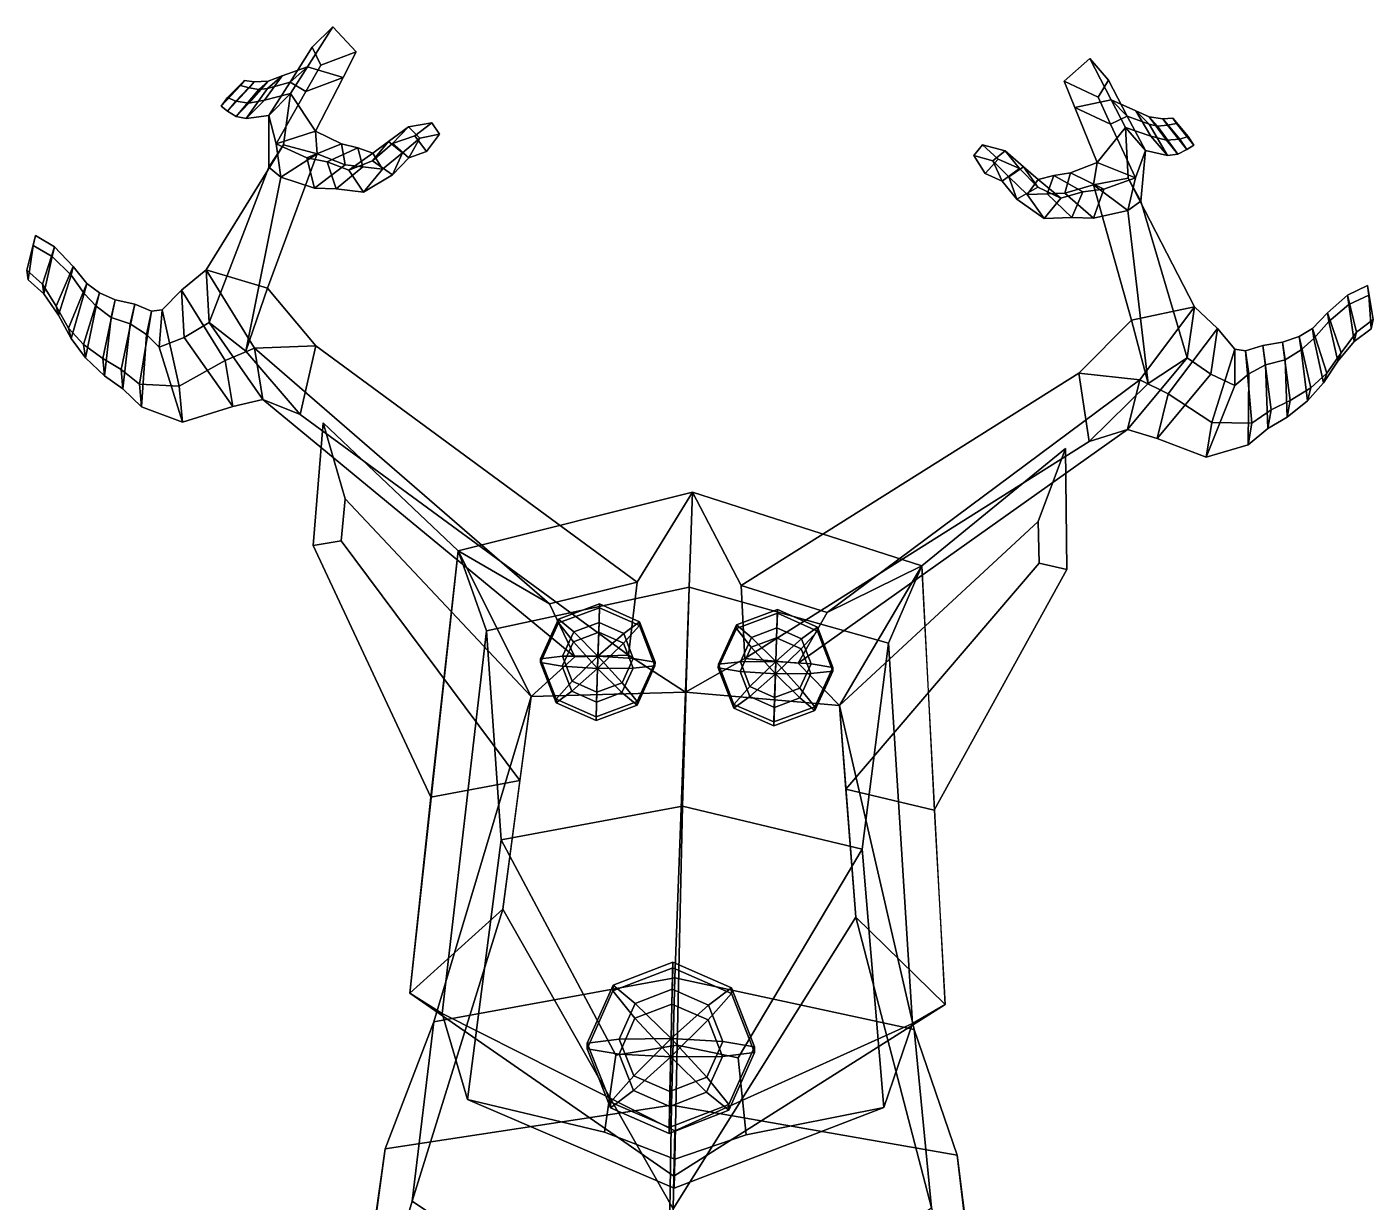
# Model space of a CAD drawing. Extents: x -86 to 94, y -151 to 302.
# Drawn here: x -86.1 to 94.5, y 144.4 to 302.1 of the extents above; entities that cross this region are included whole.
import ezdxf

# ---------------------------------------------------------------- set-up
doc = ezdxf.new("R2010")
doc.units = 0

msp = doc.modelspace()

# ---------------------------------------------------------------- linework, layer by layer
for points in [[(-48.419441, 296.754395, 209.582596), (-45.030937, 302.089752, 205.916138), (-47.783314, 299.384155, 204.818298), (-50.76923, 294.697784, 207.400116)], [(-48.419441, 296.754395, 209.582596), (-43.654522, 295.298584, 208.272491), (-41.887768, 298.73761, 206.097427), (-45.030937, 302.089752, 205.916138)], [(-45.030937, 302.089752, 205.916138), (-41.887768, 298.73761, 206.097427), (-46.630245, 296.956421, 204.489151), (-47.783314, 299.384155, 204.818298)], [(-50.76923, 294.697784, 207.400116), (-47.783314, 299.384155, 204.818298), (-46.630245, 296.956421, 204.489151), (-48.639904, 293.440765, 206.195343)], [(-43.654522, 295.298584, 208.272491), (-48.639904, 293.440765, 206.195343), (-46.630245, 296.956421, 204.489151), (-41.887768, 298.73761, 206.097427)], [(-50.690868, 293.16745, 212.044464), (-48.419441, 296.754395, 209.582596), (-51.84557, 295.539581, 207.19046), (-54.187756, 292.262848, 209.01535)], [(-48.419441, 296.754395, 209.582596), (-50.76923, 294.697784, 207.400116), (-53.773746, 293.845856, 204.92485), (-51.84557, 295.539581, 207.19046)], [(-47.336239, 288.106049, 212.815643), (-43.654522, 295.298584, 208.272491), (-48.419441, 296.754395, 209.582596), (-50.690868, 293.16745, 212.044464)], [(56.505547, 297.838257, 205.354614), (58.994164, 294.955902, 204.241592), (57.619228, 292.667725, 203.937134), (53.05862, 294.803589, 205.58577)], [(59.374493, 292.316498, 209.010742), (56.505547, 297.838257, 205.354614), (53.05862, 294.803589, 205.58577), (54.495083, 291.276611, 207.757721)], [(59.374493, 292.316498, 209.010742), (61.528954, 290.111511, 206.815918), (58.994164, 294.955902, 204.241592), (56.505547, 297.838257, 205.354614)], [(-60.02803, 291.448792, 195.236908), (-59.141636, 292.603271, 197.923935), (-56.88002, 294.905792, 198.051208), (-57.422691, 294.233734, 195.7229)], [(-58.054214, 292.144501, 201.968872), (-55.560986, 294.726318, 201.972824), (-56.88002, 294.905792, 198.051208), (-59.141636, 292.603271, 197.923935)], [(-56.299534, 291.882568, 206.494843), (-53.714542, 294.833862, 205.785141), (-55.560986, 294.726318, 201.972824), (-58.054214, 292.144501, 201.968872)], [(-55.560986, 294.726318, 201.972824), (-56.255161, 293.92804, 199.423767), (-57.422691, 294.233734, 195.7229), (-56.88002, 294.905792, 198.051208)], [(-50.76923, 294.697784, 207.400116), (-53.613625, 290.220764, 209.863205), (-56.646576, 289.783356, 206.656357), (-53.773746, 293.845856, 204.92485)], [(-54.187756, 292.262848, 209.01535), (-51.84557, 295.539581, 207.19046), (-53.714542, 294.833862, 205.785141), (-56.299534, 291.882568, 206.494843)], [(-53.714542, 294.833862, 205.785141), (-54.934605, 293.67514, 203.215927), (-56.255161, 293.92804, 199.423767), (-55.560986, 294.726318, 201.972824)], [(-51.84557, 295.539581, 207.19046), (-53.773746, 293.845856, 204.92485), (-54.934605, 293.67514, 203.215927), (-53.714542, 294.833862, 205.785141)], [(-52.645046, 286.410675, 209.60173), (-53.613625, 290.220764, 209.863205), (-50.76923, 294.697784, 207.400116), (-48.639904, 293.440765, 206.195343)], [(-47.336239, 288.106049, 212.815643), (-52.645046, 286.410675, 209.60173), (-48.639904, 293.440765, 206.195343), (-43.654522, 295.298584, 208.272491)], [(54.495083, 291.276611, 207.757721), (53.05862, 294.803589, 205.58577), (57.619228, 292.667725, 203.937134), (59.293804, 289.052155, 205.639877)], [(61.528954, 290.111511, 206.815918), (59.293804, 289.052155, 205.639877), (57.619228, 292.667725, 203.937134), (58.994164, 294.955902, 204.241592)], [(-56.255161, 293.92804, 199.423767), (-59.140057, 290.799774, 199.045029), (-60.02803, 291.448792, 195.236908), (-57.422691, 294.233734, 195.7229)], [(-59.140057, 290.799774, 199.045029), (-58.054214, 292.144501, 201.968872), (-59.141636, 292.603271, 197.923935), (-60.02803, 291.448792, 195.236908)], [(-54.934605, 293.67514, 203.215927), (-57.991196, 290.067474, 203.64212), (-59.140057, 290.799774, 199.045029), (-56.255161, 293.92804, 199.423767)], [(-53.773746, 293.845856, 204.92485), (-56.646576, 289.783356, 206.656357), (-57.991196, 290.067474, 203.64212), (-54.934605, 293.67514, 203.215927)], [(-53.613625, 290.220764, 209.863205), (-50.690868, 293.16745, 212.044464), (-54.187756, 292.262848, 209.01535), (-56.646576, 289.783356, 206.656357)], [(-51.662514, 286.285065, 215.996933), (-50.690868, 293.16745, 212.044464), (-53.613625, 290.220764, 209.863205), (-53.631721, 283.292908, 212.870636)], [(-51.662514, 286.285065, 215.996933), (-47.118755, 285.046051, 214.893433), (-47.336239, 288.106049, 212.815643), (-50.690868, 293.16745, 212.044464)], [(-57.991196, 290.067474, 203.64212), (-56.299534, 291.882568, 206.494843), (-58.054214, 292.144501, 201.968872), (-59.140057, 290.799774, 199.045029)], [(-56.646576, 289.783356, 206.656357), (-54.187756, 292.262848, 209.01535), (-56.299534, 291.882568, 206.494843), (-57.991196, 290.067474, 203.64212)], [(57.502426, 283.912018, 212.29686), (61.303669, 288.61026, 211.467041), (59.374493, 292.316498, 209.010742), (54.495083, 291.276611, 207.757721)], [(57.502426, 283.912018, 212.29686), (54.495083, 291.276611, 207.757721), (59.293804, 289.052155, 205.639877), (62.644421, 281.835449, 209.04213)], [(61.303669, 288.61026, 211.467041), (64.709518, 287.447357, 208.409225), (62.679157, 290.849945, 206.590836), (59.374493, 292.316498, 209.010742)], [(59.374493, 292.316498, 209.010742), (62.679157, 290.849945, 206.590836), (64.44751, 289.037903, 204.316101), (61.528954, 290.111511, 206.815918)], [(64.709518, 287.447357, 208.409225), (66.782288, 286.910004, 205.871155), (64.478157, 290.009247, 205.171036), (62.679157, 290.849945, 206.590836)], [(62.679157, 290.849945, 206.590836), (64.478157, 290.009247, 205.171036), (65.590744, 288.780029, 202.597305), (64.44751, 289.037903, 204.316101)], [(-53.631721, 283.292908, 212.870636), (-53.613625, 290.220764, 209.863205), (-52.645046, 286.410675, 209.60173), (-52.022545, 281.916595, 211.520859)], [(-37.026787, 286.448608, 203.570648), (-34.868889, 288.681396, 205.744583), (-31.771481, 289.233124, 204.017426), (-34.043903, 287.464233, 202.182632)], [(-34.868889, 288.681396, 205.744583), (-33.35936, 287.166656, 206.252884), (-30.737572, 287.681732, 204.663071), (-31.771481, 289.233124, 204.017426)], [(-32.473907, 285.39563, 202.548431), (-34.043903, 287.464233, 202.182632), (-31.771481, 289.233124, 204.017426), (-30.737572, 287.681732, 204.663071)], [(62.644421, 281.835449, 209.04213), (59.293804, 289.052155, 205.639877), (61.528954, 290.111511, 206.815918), (63.951118, 285.491394, 209.273605)], [(61.528954, 290.111511, 206.815918), (64.44751, 289.037903, 204.316101), (66.937523, 284.827301, 206.041199), (63.951118, 285.491394, 209.273605)], [(64.44751, 289.037903, 204.316101), (65.590744, 288.780029, 202.597305), (68.306503, 285.003845, 203.013824), (66.937523, 284.827301, 206.041199)], [(66.782288, 286.910004, 205.871155), (68.560226, 287.033936, 201.32869), (66.313286, 289.760986, 201.342545), (64.478157, 290.009247, 205.171036)], [(64.478157, 290.009247, 205.171036), (66.313286, 289.760986, 201.342545), (66.934753, 288.927734, 198.792419), (65.590744, 288.780029, 202.597305)], [(65.590744, 288.780029, 202.597305), (66.934753, 288.927734, 198.792419), (69.522957, 285.637177, 198.403717), (68.306503, 285.003845, 203.013824)], [(68.560226, 287.033936, 201.32869), (69.690651, 287.402924, 197.272476), (67.649406, 289.836884, 197.408615), (66.313286, 289.760986, 201.342545)], [(66.313286, 289.760986, 201.342545), (67.649406, 289.836884, 197.408615), (68.130989, 289.139435, 195.080032), (66.934753, 288.927734, 198.792419)], [(66.934753, 288.927734, 198.792419), (68.130989, 289.139435, 195.080032), (70.471176, 286.20816, 194.585129), (69.522957, 285.637177, 198.403717)], [(70.471176, 286.20816, 194.585129), (68.130989, 289.139435, 195.080032), (67.649406, 289.836884, 197.408615), (69.690651, 287.402924, 197.272476)], [(-52.645046, 286.410675, 209.60173), (-47.336239, 288.106049, 212.815643), (-43.88221, 286.387878, 211.189651), (-48.529251, 284.51651, 208.289413)], [(-47.336239, 288.106049, 212.815643), (-47.118755, 285.046051, 214.893433), (-43.357033, 283.578827, 212.908569), (-43.88221, 286.387878, 211.189651)], [(-39.688087, 284.109558, 204.990921), (-37.543175, 286.712372, 207.509384), (-34.868889, 288.681396, 205.744583), (-37.026787, 286.448608, 203.570648)], [(-37.543175, 286.712372, 207.509384), (-35.668087, 285.205353, 207.949661), (-33.35936, 287.166656, 206.252884), (-34.868889, 288.681396, 205.744583)], [(-34.830795, 284.526215, 203.696899), (-37.026787, 286.448608, 203.570648), (-34.043903, 287.464233, 202.182632), (-32.473907, 285.39563, 202.548431)], [(-35.668087, 285.205353, 207.949661), (-37.012539, 282.265411, 204.969711), (-34.830795, 284.526215, 203.696899), (-33.35936, 287.166656, 206.252884)], [(-33.35936, 287.166656, 206.252884), (-34.830795, 284.526215, 203.696899), (-32.473907, 285.39563, 202.548431), (-30.737572, 287.681732, 204.663071)], [(61.64724, 281.779449, 215.444305), (61.303669, 288.61026, 211.467041), (57.502426, 283.912018, 212.29686), (57.010849, 280.922974, 214.390701)], [(61.64724, 281.779449, 215.444305), (63.348598, 278.698578, 212.316711), (63.951118, 285.491394, 209.273605), (61.303669, 288.61026, 211.467041)], [(63.951118, 285.491394, 209.273605), (66.937523, 284.827301, 206.041199), (64.709518, 287.447357, 208.409225), (61.303669, 288.61026, 211.467041)], [(66.937523, 284.827301, 206.041199), (68.306503, 285.003845, 203.013824), (66.782288, 286.910004, 205.871155), (64.709518, 287.447357, 208.409225)], [(69.522957, 285.637177, 198.403717), (70.471176, 286.20816, 194.585129), (69.690651, 287.402924, 197.272476), (68.560226, 287.033936, 201.32869)], [(-62.02158, 269.495941, 225.832092), (-53.771175, 267.030518, 227.358597), (-47.118755, 285.046051, 214.893433), (-51.662514, 286.285065, 215.996933)], [(-61.619518, 262.460266, 222.064362), (-62.02158, 269.495941, 225.832092), (-51.662514, 286.285065, 215.996933), (-53.631721, 283.292908, 212.870636)], [(-52.022545, 281.916595, 211.520859), (-52.645046, 286.410675, 209.60173), (-48.529251, 284.51651, 208.289413), (-47.508511, 280.472565, 209.792953)], [(-48.529251, 284.51651, 208.289413), (-43.88221, 286.387878, 211.189651), (-41.689449, 285.856934, 210.007782), (-45.77607, 283.974457, 207.383072)], [(-45.77607, 283.974457, 207.383072), (-41.689449, 285.856934, 210.007782), (-39.658222, 285.17337, 208.94928), (-42.881557, 282.852051, 206.467392)], [(-43.88221, 286.387878, 211.189651), (-43.357033, 283.578827, 212.908569), (-41.019135, 283.31723, 211.460632), (-41.689449, 285.856934, 210.007782)], [(-42.881557, 282.852051, 206.467392), (-39.658222, 285.17337, 208.94928), (-37.543175, 286.712372, 207.509384), (-39.688087, 284.109558, 204.990921)], [(-41.689449, 285.856934, 210.007782), (-41.019135, 283.31723, 211.460632), (-38.369595, 282.993805, 209.90657), (-39.658222, 285.17337, 208.94928)], [(-37.012539, 282.265411, 204.969711), (-39.688087, 284.109558, 204.990921), (-37.026787, 286.448608, 203.570648), (-34.830795, 284.526215, 203.696899)], [(-39.658222, 285.17337, 208.94928), (-38.369595, 282.993805, 209.90657), (-35.668087, 285.205353, 207.949661), (-37.543175, 286.712372, 207.509384)], [(42.460724, 282.431702, 202.187576), (40.934399, 284.820313, 204.310135), (42.105938, 286.268372, 203.649063), (44.211739, 284.34668, 201.799255)], [(45.140045, 285.476349, 205.347382), (42.105938, 286.268372, 203.649063), (40.934399, 284.820313, 204.310135), (43.4986, 284.103333, 205.875916)], [(47.09103, 283.10968, 203.162094), (44.211739, 284.34668, 201.799255), (42.105938, 286.268372, 203.649063), (45.140045, 285.476349, 205.347382)], [(47.625294, 283.323914, 207.093445), (45.140045, 285.476349, 205.347382), (43.4986, 284.103333, 205.875916), (45.621552, 281.987488, 207.557434)], [(49.532494, 280.597839, 204.566254), (47.09103, 283.10968, 203.162094), (45.140045, 285.476349, 205.347382), (47.625294, 283.323914, 207.093445)], [(63.348598, 278.698578, 212.316711), (61.625435, 277.477142, 210.989548), (62.644421, 281.835449, 209.04213), (63.951118, 285.491394, 209.273605)], [(68.306503, 285.003845, 203.013824), (69.522957, 285.637177, 198.403717), (68.560226, 287.033936, 201.32869), (66.782288, 286.910004, 205.871155)], [(-56.679821, 258.581421, 221.639191), (-52.022545, 281.916595, 211.520859), (-47.118755, 285.046051, 214.893433), (-53.771175, 267.030518, 227.358597)], [(-47.118755, 285.046051, 214.893433), (-52.022545, 281.916595, 211.520859), (-47.508511, 280.472565, 209.792953), (-43.357033, 283.578827, 212.908569)], [(-47.508511, 280.472565, 209.792953), (-48.529251, 284.51651, 208.289413), (-45.77607, 283.974457, 207.383072), (-44.585361, 280.365143, 208.599274)], [(-43.357033, 283.578827, 212.908569), (-47.508511, 280.472565, 209.792953), (-44.585361, 280.365143, 208.599274), (-41.019135, 283.31723, 211.460632)], [(-44.585361, 280.365143, 208.599274), (-45.77607, 283.974457, 207.383072), (-42.881557, 282.852051, 206.467392), (-40.895008, 279.912323, 207.067429)], [(-40.895008, 279.912323, 207.067429), (-42.881557, 282.852051, 206.467392), (-39.688087, 284.109558, 204.990921), (-37.012539, 282.265411, 204.969711)], [(-38.369595, 282.993805, 209.90657), (-40.895008, 279.912323, 207.067429), (-37.012539, 282.265411, 204.969711), (-35.668087, 285.205353, 207.949661)], [(43.4986, 284.103333, 205.875916), (40.934399, 284.820313, 204.310135), (42.460724, 282.431702, 202.187576), (44.730476, 281.38913, 203.316605)], [(44.730476, 281.38913, 203.316605), (42.460724, 282.431702, 202.187576), (44.211739, 284.34668, 201.799255), (47.09103, 283.10968, 203.162094)], [(45.621552, 281.987488, 207.557434), (43.4986, 284.103333, 205.875916), (44.730476, 281.38913, 203.316605), (46.702763, 278.991638, 204.577332)], [(57.502426, 283.912018, 212.29686), (53.908863, 282.500214, 210.712952), (53.134571, 279.779358, 212.448822), (57.010849, 280.922974, 214.390701)], [(62.644421, 281.835449, 209.04213), (58.375992, 280.302765, 207.778839), (53.908863, 282.500214, 210.712952), (57.502426, 283.912018, 212.29686)], [(-61.619518, 262.460266, 222.064362), (-53.631721, 283.292908, 212.870636), (-52.022545, 281.916595, 211.520859), (-56.679821, 258.581421, 221.639191)], [(-41.019135, 283.31723, 211.460632), (-44.585361, 280.365143, 208.599274), (-40.895008, 279.912323, 207.067429), (-38.369595, 282.993805, 209.90657)], [(46.702763, 278.991638, 204.577332), (44.730476, 281.38913, 203.316605), (47.09103, 283.10968, 203.162094), (49.532494, 280.597839, 204.566254)], [(49.593803, 281.641479, 208.518982), (47.625294, 283.323914, 207.093445), (45.621552, 281.987488, 207.557434), (48.11549, 279.597046, 209.496994)], [(48.11549, 279.597046, 209.496994), (45.621552, 281.987488, 207.557434), (46.702763, 278.991638, 204.577332), (50.363735, 276.37439, 206.648392)], [(52.602177, 279.111023, 206.017853), (49.532494, 280.597839, 204.566254), (47.625294, 283.323914, 207.093445), (49.593803, 281.641479, 208.518982)], [(51.677738, 282.15271, 209.554871), (49.593803, 281.641479, 208.518982), (48.11549, 279.597046, 209.496994), (50.783028, 279.706604, 211.02446)], [(55.585178, 279.986938, 206.901215), (52.602177, 279.111023, 206.017853), (49.593803, 281.641479, 208.518982), (51.677738, 282.15271, 209.554871)], [(53.908863, 282.500214, 210.712952), (51.677738, 282.15271, 209.554871), (50.783028, 279.706604, 211.02446), (53.134571, 279.779358, 212.448822)], [(58.375992, 280.302765, 207.778839), (55.585178, 279.986938, 206.901215), (51.677738, 282.15271, 209.554871), (53.908863, 282.500214, 210.712952)], [(61.625435, 277.477142, 210.989548), (57.001915, 276.41214, 209.310608), (58.375992, 280.302765, 207.778839), (62.644421, 281.835449, 209.04213)], [(70.529945, 264.542786, 225.273743), (61.64724, 281.779449, 215.444305), (57.010849, 280.922974, 214.390701), (62.10244, 262.735931, 226.879684)], [(69.559166, 257.70752, 221.549835), (63.348598, 278.698578, 212.316711), (61.64724, 281.779449, 215.444305), (70.529945, 264.542786, 225.273743)], [(50.363735, 276.37439, 206.648392), (46.702763, 278.991638, 204.577332), (49.532494, 280.597839, 204.566254), (52.602177, 279.111023, 206.017853)], [(54.080124, 276.533386, 208.144363), (50.363735, 276.37439, 206.648392), (52.602177, 279.111023, 206.017853), (55.585178, 279.986938, 206.901215)], [(57.010849, 280.922974, 214.390701), (53.134571, 279.779358, 212.448822), (57.001915, 276.41214, 209.310608), (61.625435, 277.477142, 210.989548)], [(57.001915, 276.41214, 209.310608), (54.080124, 276.533386, 208.144363), (55.585178, 279.986938, 206.901215), (58.375992, 280.302765, 207.778839)], [(64.325851, 254.268158, 221.181931), (62.10244, 262.735931, 226.879684), (57.010849, 280.922974, 214.390701), (61.625435, 277.477142, 210.989548)], [(50.783028, 279.706604, 211.02446), (48.11549, 279.597046, 209.496994), (50.363735, 276.37439, 206.648392), (54.080124, 276.533386, 208.144363)], [(53.134571, 279.779358, 212.448822), (50.783028, 279.706604, 211.02446), (54.080124, 276.533386, 208.144363), (57.001915, 276.41214, 209.310608)], [(69.559166, 257.70752, 221.549835), (64.325851, 254.268158, 221.181931), (61.625435, 277.477142, 210.989548), (63.348598, 278.698578, 212.316711)], [(-86.061348, 269.47583, 199.609665), (-84.910645, 274.105438, 199.657532), (-85.223709, 272.7854, 197.242371), (-85.911552, 268.172729, 196.902084)], [(-83.990143, 267.569275, 202.547836), (-82.34185, 272.586029, 202.974701), (-84.910645, 274.105438, 199.657532), (-86.061348, 269.47583, 199.609665)], [(-82.655563, 271.312073, 200.193604), (-83.773376, 266.294037, 199.467896), (-85.911552, 268.172729, 196.902084), (-85.223709, 272.7854, 197.242371)], [(-82.34185, 272.586029, 202.974701), (-82.655563, 271.312073, 200.193604), (-85.223709, 272.7854, 197.242371), (-84.910645, 274.105438, 199.657532)], [(-82.156609, 264.625214, 205.978561), (-79.87413, 269.954987, 206.968323), (-82.34185, 272.586029, 202.974701), (-83.990143, 267.569275, 202.547836)], [(-80.148193, 268.80191, 203.767273), (-81.823975, 263.439911, 202.479675), (-83.773376, 266.294037, 199.467896), (-82.655563, 271.312073, 200.193604)], [(-79.87413, 269.954987, 206.968323), (-80.148193, 268.80191, 203.767273), (-82.655563, 271.312073, 200.193604), (-82.34185, 272.586029, 202.974701)], [(-83.773376, 266.294037, 199.467896), (-83.990143, 267.569275, 202.547836), (-86.061348, 269.47583, 199.609665), (-85.911552, 268.172729, 196.902084)], [(-80.479378, 261.680206, 209.294891), (-78.042923, 267.662994, 210.277756), (-79.87413, 269.954987, 206.968323), (-82.156609, 264.625214, 205.978561)], [(-78.042923, 267.662994, 210.277756), (-78.366966, 266.323273, 206.744034), (-80.148193, 268.80191, 203.767273), (-79.87413, 269.954987, 206.968323)], [(-55.542618, 259.003845, 231.644989), (-62.02158, 269.495941, 225.832092), (-65.340584, 266.778351, 224.197266), (-59.49049, 257.346466, 229.431274)], [(-62.02158, 269.495941, 225.832092), (-61.619518, 262.460266, 222.064362), (-64.97007, 260.443268, 220.810089), (-65.340584, 266.778351, 224.197266)], [(-55.542618, 259.003845, 231.644989), (-47.308685, 259.323273, 232.07486), (-53.771175, 267.030518, 227.358597), (-62.02158, 269.495941, 225.832092)], [(-81.823975, 263.439911, 202.479675), (-82.156609, 264.625214, 205.978561), (-83.990143, 267.569275, 202.547836), (-83.773376, 266.294037, 199.467896)], [(-78.366966, 266.323273, 206.744034), (-80.132889, 260.312653, 205.422638), (-81.823975, 263.439911, 202.479675), (-80.148193, 268.80191, 203.767273)], [(-78.481537, 259.509216, 212.372925), (-76.347206, 266.434723, 212.832092), (-78.042923, 267.662994, 210.277756), (-80.479378, 261.680206, 209.294891)], [(-76.347206, 266.434723, 212.832092), (-76.791336, 264.624481, 209.048492), (-78.366966, 266.323273, 206.744034), (-78.042923, 267.662994, 210.277756)], [(92.276299, 261.119659, 201.840607), (94.498383, 262.826599, 198.87439), (93.738945, 267.399475, 198.897034), (91.049637, 266.106018, 202.244095)], [(91.049637, 266.106018, 202.244095), (93.738945, 267.399475, 198.897034), (93.939957, 266.102783, 196.490906), (91.255959, 264.853943, 199.471588)], [(94.498383, 262.826599, 198.87439), (94.240982, 261.581879, 196.179489), (93.939957, 266.102783, 196.490906), (93.738945, 267.399475, 198.897034)], [(-76.791336, 264.624481, 209.048492), (-78.203262, 257.706085, 208.170609), (-80.132889, 260.312653, 205.422638), (-78.366966, 266.323273, 206.744034)], [(-75.867058, 257.604614, 215.776917), (-74.212692, 265.498779, 215.589859), (-76.347206, 266.434723, 212.832092), (-78.481537, 259.509216, 212.372925)], [(-74.212692, 265.498779, 215.589859), (-74.757423, 263.128784, 211.578934), (-76.791336, 264.624481, 209.048492), (-76.347206, 266.434723, 212.832092)], [(-73.429901, 256.12149, 218.779724), (-71.591087, 264.890167, 218.571671), (-74.212692, 265.498779, 215.589859), (-75.867058, 257.604614, 215.776917)], [(-71.591087, 264.890167, 218.571671), (-72.196831, 262.257874, 214.115219), (-74.757423, 263.128784, 211.578934), (-74.212692, 265.498779, 215.589859)], [(-65.340584, 266.778351, 224.197266), (-64.97007, 260.443268, 220.810089), (-68.304955, 259.139801, 219.093323), (-67.911423, 264.11795, 223.190231)], [(-59.49049, 257.346466, 229.431274), (-65.340584, 266.778351, 224.197266), (-67.911423, 264.11795, 223.190231), (-65.622948, 253.882828, 226.675659)], [(-47.308685, 259.323273, 232.07486), (-49.404823, 250.095245, 225.093842), (-56.679821, 258.581421, 221.639191), (-53.771175, 267.030518, 227.358597)], [(90.208618, 258.385834, 205.303864), (92.276299, 261.119659, 201.840607), (91.049637, 266.106018, 202.244095), (88.369614, 263.722046, 206.273636)], [(88.369614, 263.722046, 206.273636), (91.049637, 266.106018, 202.244095), (91.255959, 264.853943, 199.471588), (88.547569, 262.590515, 203.080536)], [(91.255959, 264.853943, 199.471588), (93.939957, 266.102783, 196.490906), (94.240982, 261.581879, 196.179489), (91.955223, 259.90686, 198.77356)], [(-80.132889, 260.312653, 205.422638), (-80.479378, 261.680206, 209.294891), (-82.156609, 264.625214, 205.978561), (-81.823975, 263.439911, 202.479675)], [(-74.757423, 263.128784, 211.578934), (-75.64138, 255.279388, 211.251373), (-78.203262, 257.706085, 208.170609), (-76.791336, 264.624481, 209.048492)], [(-70.959503, 254.153748, 222.136124), (-69.349159, 263.958496, 221.521118), (-71.591087, 264.890167, 218.571671), (-73.429901, 256.12149, 218.779724)], [(-69.349159, 263.958496, 221.521118), (-70.032547, 260.8349, 216.691483), (-72.196831, 262.257874, 214.115219), (-71.591087, 264.890167, 218.571671)], [(-65.622948, 253.882828, 226.675659), (-67.911423, 264.11795, 223.190231), (-69.349159, 263.958496, 221.521118), (-70.959503, 254.153748, 222.136124)], [(-67.911423, 264.11795, 223.190231), (-68.304955, 259.139801, 219.093323), (-70.032547, 260.8349, 216.691483), (-69.349159, 263.958496, 221.521118)], [(63.226749, 254.742813, 231.189499), (70.529945, 264.542786, 225.273743), (62.10244, 262.735931, 226.879684), (55.041183, 255.640686, 231.679764)], [(63.226749, 254.742813, 231.189499), (67.033813, 252.847427, 228.955811), (73.61718, 261.649567, 223.628433), (70.529945, 264.542786, 225.273743)], [(70.529945, 264.542786, 225.273743), (73.61718, 261.649567, 223.628433), (72.739487, 255.502609, 220.281952), (69.559166, 257.70752, 221.549835)], [(88.300316, 255.63765, 208.650726), (90.208618, 258.385834, 205.303864), (88.369614, 263.722046, 206.273636), (86.354919, 261.620117, 209.611145)], [(86.354919, 261.620117, 209.611145), (88.369614, 263.722046, 206.273636), (88.547569, 262.590515, 203.080536), (86.568314, 260.303986, 206.086197)], [(88.547569, 262.590515, 203.080536), (91.255959, 264.853943, 199.471588), (91.955223, 259.90686, 198.77356), (89.780334, 257.268799, 201.818008)], [(-72.196831, 262.257874, 214.115219), (-73.17942, 253.539368, 213.751419), (-75.64138, 255.279388, 211.251373), (-74.757423, 263.128784, 211.578934)], [(-70.032547, 260.8349, 216.691483), (-70.712318, 251.104614, 216.64267), (-73.17942, 253.539368, 213.751419), (-72.196831, 262.257874, 214.115219)], [(-61.619518, 262.460266, 222.064362), (-54.40406, 252.127869, 226.509659), (-58.458759, 251.153412, 224.812851), (-64.97007, 260.443268, 220.810089)], [(-54.40406, 252.127869, 226.509659), (-61.619518, 262.460266, 222.064362), (-56.679821, 258.581421, 221.639191), (-49.404823, 250.095245, 225.093842)], [(55.041183, 255.640686, 231.679764), (62.10244, 262.735931, 226.879684), (64.325851, 254.268158, 221.181931), (56.41711, 246.4561, 224.725189)], [(86.568314, 260.303986, 206.086197), (88.547569, 262.590515, 203.080536), (89.780334, 257.268799, 201.818008), (87.844635, 254.344803, 204.792664)], [(91.955223, 259.90686, 198.77356), (94.240982, 261.581879, 196.179489), (94.498383, 262.826599, 198.87439), (92.276299, 261.119659, 201.840607)], [(-78.203262, 257.706085, 208.170609), (-78.481537, 259.509216, 212.372925), (-80.479378, 261.680206, 209.294891), (-80.132889, 260.312653, 205.422638)], [(-68.304955, 259.139801, 219.093323), (-65.215561, 249.066284, 221.607544), (-70.712318, 251.104614, 216.64267), (-70.032547, 260.8349, 216.691483)], [(-64.97007, 260.443268, 220.810089), (-58.458759, 251.153412, 224.812851), (-65.215561, 249.066284, 221.607544), (-68.304955, 259.139801, 219.093323)], [(67.033813, 252.847427, 228.955811), (72.881424, 249.044708, 226.175797), (75.965576, 258.870819, 222.61731), (73.61718, 261.649567, 223.628433)], [(73.61718, 261.649567, 223.628433), (75.965576, 258.870819, 222.61731), (75.961662, 254.000015, 218.548813), (72.739487, 255.502609, 220.281952)], [(83.381294, 251.984879, 215.188736), (86.136818, 253.66185, 211.755798), (84.563927, 260.542419, 212.185333), (82.359756, 259.779419, 214.964066)], [(82.359756, 259.779419, 214.964066), (84.563927, 260.542419, 212.185333), (84.85952, 258.760284, 208.412582), (82.711327, 257.444794, 210.966553)], [(86.136818, 253.66185, 211.755798), (88.300316, 255.63765, 208.650726), (86.354919, 261.620117, 209.611145), (84.563927, 260.542419, 212.185333)], [(84.563927, 260.542419, 212.185333), (86.354919, 261.620117, 209.611145), (86.568314, 260.303986, 206.086197), (84.85952, 258.760284, 208.412582)], [(84.85952, 258.760284, 208.412582), (86.568314, 260.303986, 206.086197), (87.844635, 254.344803, 204.792664), (85.715782, 251.940933, 207.569794)], [(89.780334, 257.268799, 201.818008), (91.955223, 259.90686, 198.77356), (92.276299, 261.119659, 201.840607), (90.208618, 258.385834, 205.303864)], [(-75.64138, 255.279388, 211.251373), (-75.867058, 257.604614, 215.776917), (-78.481537, 259.509216, 212.372925), (-78.203262, 257.706085, 208.170609)], [(-54.40406, 252.127869, 226.509659), (-55.542618, 259.003845, 231.644989), (-59.49049, 257.346466, 229.431274), (-58.458759, 251.153412, 224.812851)], [(-55.542618, 259.003845, 231.644989), (-15.97034, 224.696594, 245.056564), (-4.215902, 227.585419, 245.413956), (-47.308685, 259.323273, 232.07486)], [(-15.97034, 224.696594, 245.056564), (-55.542618, 259.003845, 231.644989), (-54.40406, 252.127869, 226.509659), (-12.563906, 217.599945, 236.858292)], [(-4.215902, 227.585419, 245.413956), (-5.367884, 217.827667, 233.927948), (-49.404823, 250.095245, 225.093842), (-47.308685, 259.323273, 232.07486)], [(72.881424, 249.044708, 226.175797), (78.222527, 248.951584, 221.599823), (77.38633, 258.615845, 220.938995), (75.965576, 258.870819, 222.61731)], [(75.965576, 258.870819, 222.61731), (77.38633, 258.615845, 220.938995), (77.81781, 255.535202, 216.12561), (75.961662, 254.000015, 218.548813)], [(78.222527, 248.951584, 221.599823), (80.836571, 250.704224, 218.216263), (79.696686, 259.368774, 217.968231), (77.38633, 258.615845, 220.938995)], [(77.38633, 258.615845, 220.938995), (79.696686, 259.368774, 217.968231), (80.088776, 256.773376, 213.526047), (77.81781, 255.535202, 216.12561)], [(80.836571, 250.704224, 218.216263), (83.381294, 251.984879, 215.188736), (82.359756, 259.779419, 214.964066), (79.696686, 259.368774, 217.968231)], [(79.696686, 259.368774, 217.968231), (82.359756, 259.779419, 214.964066), (82.711327, 257.444794, 210.966553), (80.088776, 256.773376, 213.526047)], [(82.711327, 257.444794, 210.966553), (84.85952, 258.760284, 208.412582), (85.715782, 251.940933, 207.569794), (82.973259, 249.751862, 210.681992)], [(87.844635, 254.344803, 204.792664), (89.780334, 257.268799, 201.818008), (90.208618, 258.385834, 205.303864), (88.300316, 255.63765, 208.650726)], [(-73.17942, 253.539368, 213.751419), (-73.429901, 256.12149, 218.779724), (-75.867058, 257.604614, 215.776917), (-75.64138, 255.279388, 211.251373)], [(-58.458759, 251.153412, 224.812851), (-59.49049, 257.346466, 229.431274), (-65.622948, 253.882828, 226.675659), (-65.215561, 249.066284, 221.607544)], [(61.558277, 248.102661, 226.097107), (56.41711, 246.4561, 224.725189), (64.325851, 254.268158, 221.181931), (69.559166, 257.70752, 221.549835)], [(69.559166, 257.70752, 221.549835), (72.739487, 255.502609, 220.281952), (65.52739, 246.875336, 224.37767), (61.558277, 248.102661, 226.097107)], [(77.81781, 255.535202, 216.12561), (80.088776, 256.773376, 213.526047), (80.385063, 248.222198, 213.20813), (77.740417, 246.013458, 216.128708)], [(80.088776, 256.773376, 213.526047), (82.711327, 257.444794, 210.966553), (82.973259, 249.751862, 210.681992), (80.385063, 248.222198, 213.20813)], [(-70.712318, 251.104614, 216.64267), (-70.959503, 254.153748, 222.136124), (-73.429901, 256.12149, 218.779724), (-73.17942, 253.539368, 213.751419)], [(9.741163, 227.149353, 245.37468), (55.041183, 255.640686, 231.679764), (56.41711, 246.4561, 224.725189), (10.232012, 217.369995, 233.889679)], [(9.741163, 227.149353, 245.37468), (21.277617, 223.553986, 244.955841), (63.226749, 254.742813, 231.189499), (55.041183, 255.640686, 231.679764)], [(21.277617, 223.553986, 244.955841), (17.404692, 216.721466, 236.784882), (61.558277, 248.102661, 226.097107), (63.226749, 254.742813, 231.189499)], [(61.558277, 248.102661, 226.097107), (65.52739, 246.875336, 224.37767), (67.033813, 252.847427, 228.955811), (63.226749, 254.742813, 231.189499)], [(72.739487, 255.502609, 220.281952), (75.961662, 254.000015, 218.548813), (72.107353, 244.386612, 221.138855), (65.52739, 246.875336, 224.37767)], [(75.961662, 254.000015, 218.548813), (77.81781, 255.535202, 216.12561), (77.740417, 246.013458, 216.128708), (72.107353, 244.386612, 221.138855)], [(85.715782, 251.940933, 207.569794), (87.844635, 254.344803, 204.792664), (88.300316, 255.63765, 208.650726), (86.136818, 253.66185, 211.755798)], [(-65.215561, 249.066284, 221.607544), (-65.622948, 253.882828, 226.675659), (-70.959503, 254.153748, 222.136124), (-70.712318, 251.104614, 216.64267)], [(65.52739, 246.875336, 224.37767), (72.107353, 244.386612, 221.138855), (72.881424, 249.044708, 226.175797), (67.033813, 252.847427, 228.955811)], [(82.973259, 249.751862, 210.681992), (85.715782, 251.940933, 207.569794), (86.136818, 253.66185, 211.755798), (83.381294, 251.984879, 215.188736)], [(-12.563906, 217.599945, 236.858292), (-54.40406, 252.127869, 226.509659), (-49.404823, 250.095245, 225.093842), (-5.367884, 217.827667, 233.927948)], [(80.385063, 248.222198, 213.20813), (82.973259, 249.751862, 210.681992), (83.381294, 251.984879, 215.188736), (80.836571, 250.704224, 218.216263)], [(77.740417, 246.013458, 216.128708), (80.385063, 248.222198, 213.20813), (80.836571, 250.704224, 218.216263), (78.222527, 248.951584, 221.599823)], [(-46.309505, 248.961166, 239.566086), (-43.361012, 238.771942, 233.46405), (-43.914074, 233.145233, 232.897766), (-47.684689, 232.503693, 237.893387)], [(-47.684689, 232.503693, 237.893387), (-31.898907, 198.780792, 252.187042), (-28.201204, 231.786469, 255.548492), (-46.309505, 248.961166, 239.566086)], [(-43.361012, 238.771942, 233.46405), (-46.309505, 248.961166, 239.566086), (-28.201204, 231.786469, 255.548492), (-18.423208, 212.245483, 233.882599)], [(17.404692, 216.721466, 236.784882), (10.232012, 217.369995, 233.889679), (56.41711, 246.4561, 224.725189), (61.558277, 248.102661, 226.097107)], [(72.107353, 244.386612, 221.138855), (77.740417, 246.013458, 216.128708), (78.222527, 248.951584, 221.599823), (72.881424, 249.044708, 226.175797)], [(49.56287, 235.732574, 233.174667), (22.912651, 211.076385, 233.788879), (33.97094, 229.797012, 255.364044), (53.251995, 245.530289, 239.217636)], [(53.442841, 229.29686, 237.599304), (53.251995, 245.530289, 239.217636), (33.97094, 229.797012, 255.364044), (35.611767, 197.01622, 252.057739)], [(53.251995, 245.530289, 239.217636), (53.442841, 229.29686, 237.599304), (49.71904, 230.172028, 232.62468), (49.56287, 235.732574, 233.174667)], [(-43.914074, 233.145233, 232.897766), (-43.361012, 238.771942, 233.46405), (-18.423208, 212.245483, 233.882599), (-19.952021, 200.992325, 232.757584)], [(-15.97034, 224.696594, 245.056564), (-28.201204, 231.786469, 255.548492), (3.19736, 239.674606, 256.507141), (-4.215902, 227.585419, 245.413956)], [(-28.201204, 231.786469, 255.548492), (-24.396158, 221.071442, 278.432617), (2.765943, 226.947464, 279.050385), (3.19736, 239.674606, 256.507141)], [(-5.367884, 217.827667, 233.927948), (-4.215902, 227.585419, 245.413956), (3.19736, 239.674606, 256.507141), (2.274126, 212.830338, 226.172653)], [(10.232012, 217.369995, 233.889679), (2.274126, 212.830338, 226.172653), (3.19736, 239.674606, 256.507141), (9.741163, 227.149353, 245.37468)], [(33.97094, 229.797012, 255.364044), (3.19736, 239.674606, 256.507141), (2.765943, 226.947464, 279.050385), (29.491018, 219.422668, 278.28775)], [(21.277617, 223.553986, 244.955841), (9.741163, 227.149353, 245.37468), (3.19736, 239.674606, 256.507141), (33.97094, 229.797012, 255.364044)], [(49.71904, 230.172028, 232.62468), (23.768824, 199.845566, 232.673218), (22.912651, 211.076385, 233.788879), (49.56287, 235.732574, 233.174667)], [(-47.684689, 232.503693, 237.893387), (-43.914074, 233.145233, 232.897766), (-19.952021, 200.992325, 232.757584), (-31.898907, 198.780792, 252.187042)], [(-28.201204, 231.786469, 255.548492), (-34.70351, 172.449249, 249.450302), (-30.384535, 169.724106, 273.014771), (-24.396158, 221.071442, 278.432617)], [(-12.563906, 217.599945, 236.858292), (-18.423208, 212.245483, 233.882599), (-28.201204, 231.786469, 255.548492), (-15.97034, 224.696594, 245.056564)], [(17.404692, 216.721466, 236.784882), (21.277617, 223.553986, 244.955841), (33.97094, 229.797012, 255.364044), (22.912651, 211.076385, 233.788879)], [(53.442841, 229.29686, 237.599304), (35.611767, 197.01622, 252.057739), (23.768824, 199.845566, 232.673218), (49.71904, 230.172028, 232.62468)], [(33.97094, 229.797012, 255.364044), (29.491018, 219.422668, 278.28775), (32.699337, 168.390533, 272.937378), (37.083038, 170.92981, 249.361984)], [(2.765943, 226.947464, 279.050385), (-24.396158, 221.071442, 278.432617), (-22.445921, 193.042664, 304.633881), (1.892524, 197.551971, 305.272095)], [(2.765943, 226.947464, 279.050385), (1.892524, 197.551971, 305.272095), (25.953819, 191.777908, 304.541199), (29.491018, 219.422668, 278.28775)], [(-14.762281, 222.130875, 291.87796), (-9.263869, 224.183609, 292.092255), (-9.249618, 224.686249, 287.17337), (-14.748412, 222.634216, 286.959229)], [(-12.761086, 219.609589, 295.639557), (-9.364368, 220.879379, 295.772461), (-9.263869, 224.183609, 292.092255), (-14.762281, 222.130875, 291.87796)], [(-12.725683, 220.928909, 282.762299), (-14.748412, 222.634216, 286.959229), (-9.249618, 224.686249, 287.17337), (-9.328358, 222.197632, 282.894989)], [(-6.050961, 219.403488, 295.621399), (-3.902774, 221.793518, 291.847778), (-9.263869, 224.183609, 292.092255), (-9.364368, 220.879379, 295.772461)], [(-6.01556, 220.722794, 282.74408), (-9.328358, 222.197632, 282.894989), (-9.249618, 224.686249, 287.17337), (-3.888904, 222.29686, 286.929047)], [(-3.902774, 221.793518, 291.847778), (-3.888904, 222.29686, 286.929047), (-9.249618, 224.686249, 287.17337), (-9.263869, 224.183609, 292.092255)], [(9.097033, 221.389679, 291.811646), (14.600916, 223.43309, 292.024109), (14.615168, 223.935776, 287.105225), (9.110902, 221.893021, 286.892914)], [(11.12865, 220.196304, 282.697601), (9.110902, 221.893021, 286.892914), (14.615168, 223.935776, 287.105225), (14.529308, 221.45929, 282.829224)], [(17.838774, 219.99025, 282.679443), (14.529308, 221.45929, 282.829224), (14.615168, 223.935776, 287.105225), (19.970409, 221.555664, 286.862732)], [(19.956539, 221.052322, 291.781464), (19.970409, 221.555664, 286.862732), (14.615168, 223.935776, 287.105225), (14.600916, 223.43309, 292.024109)], [(-17.169411, 216.83284, 291.327972), (-14.762281, 222.130875, 291.87796), (-14.748412, 222.634216, 286.959229), (-17.156441, 217.337738, 286.409515)], [(-14.248439, 216.336029, 295.29953), (-12.761086, 219.609589, 295.639557), (-14.762281, 222.130875, 291.87796), (-17.169411, 216.83284, 291.327972)], [(-17.156441, 217.337738, 286.409515), (-14.748412, 222.634216, 286.959229), (-12.725683, 220.928909, 282.762299), (-14.214486, 217.657913, 282.42276)], [(-9.467275, 217.67099, 280.890472), (-12.725683, 220.928909, 282.762299), (-9.328358, 222.197632, 282.894989)], [(-9.467275, 217.67099, 280.890472), (-9.328358, 222.197632, 282.894989), (-6.01556, 220.722794, 282.74408)], [(-1.807104, 216.875198, 286.369629), (-4.728076, 217.372055, 282.398071), (-6.01556, 220.722794, 282.74408), (-3.888904, 222.29686, 286.929047)], [(-1.820073, 216.370316, 291.288055), (-1.807104, 216.875198, 286.369629), (-3.888904, 222.29686, 286.929047), (-3.902774, 221.793518, 291.847778)], [(11.093247, 218.876984, 295.574921), (14.493299, 220.141006, 295.706696), (14.600916, 223.43309, 292.024109), (9.097033, 221.389679, 291.811646)], [(17.803371, 218.670944, 295.556732), (19.956539, 221.052322, 291.781464), (14.600916, 223.43309, 292.024109), (14.493299, 220.141006, 295.706696)], [(-26.966412, 158.209198, 305.023712), (-22.445921, 193.042664, 304.633881), (-24.396158, 221.071442, 278.432617), (-30.384535, 169.724106, 273.014771)], [(-14.214486, 217.657913, 282.42276), (-12.725683, 220.928909, 282.762299), (-9.467275, 217.67099, 280.890472)], [(-9.509243, 216.037048, 296.807098), (-9.364368, 220.879379, 295.772461), (-12.761086, 219.609589, 295.639557)], [(-9.509243, 216.037048, 296.807098), (-6.050961, 219.403488, 295.621399), (-9.364368, 220.879379, 295.772461)], [(-4.728076, 217.372055, 282.398071), (-9.467275, 217.67099, 280.890472), (-6.01556, 220.722794, 282.74408)], [(-4.762029, 216.050171, 295.274872), (-1.820073, 216.370316, 291.288055), (-3.902774, 221.793518, 291.847778), (-6.050961, 219.403488, 295.621399)], [(6.676983, 216.114288, 291.265961), (9.097033, 221.389679, 291.811646), (9.110902, 221.893021, 286.892914), (6.689952, 216.619202, 286.347534)], [(9.597954, 215.617462, 295.237488), (11.093247, 218.876984, 295.574921), (9.097033, 221.389679, 291.811646), (6.676983, 216.114288, 291.265961)], [(6.689952, 216.619202, 286.347534), (9.110902, 221.893021, 286.892914), (11.12865, 220.196304, 282.697601), (9.631907, 216.939362, 282.360718)], [(14.379121, 216.952469, 280.828491), (11.12865, 220.196304, 282.697601), (14.529308, 221.45929, 282.829224)], [(14.379121, 216.952469, 280.828491), (14.529308, 221.45929, 282.829224), (17.838774, 219.99025, 282.679443)], [(19.084364, 215.331635, 295.21283), (22.026318, 215.651794, 291.226044), (19.956539, 221.052322, 291.781464), (17.803371, 218.670944, 295.556732)], [(22.039288, 216.156677, 286.307587), (19.118319, 216.653503, 282.33606), (17.838774, 219.99025, 282.679443), (19.970409, 221.555664, 286.862732)], [(22.026318, 215.651794, 291.226044), (22.039288, 216.156677, 286.307587), (19.970409, 221.555664, 286.862732), (19.956539, 221.052322, 291.781464)], [(-9.509243, 216.037048, 296.807098), (-12.761086, 219.609589, 295.639557), (-14.248439, 216.336029, 295.29953)], [(-9.509243, 216.037048, 296.807098), (-4.762029, 216.050171, 295.274872), (-6.050961, 219.403488, 295.621399)], [(14.337152, 215.318527, 296.745117), (11.093247, 218.876984, 295.574921), (9.597954, 215.617462, 295.237488)], [(9.631907, 216.939362, 282.360718), (11.12865, 220.196304, 282.697601), (14.379121, 216.952469, 280.828491)], [(14.337152, 215.318527, 296.745117), (14.493299, 220.141006, 295.706696), (11.093247, 218.876984, 295.574921)], [(14.337152, 215.318527, 296.745117), (17.803371, 218.670944, 295.556732), (14.493299, 220.141006, 295.706696)], [(14.337152, 215.318527, 296.745117), (19.084364, 215.331635, 295.21283), (17.803371, 218.670944, 295.556732)], [(19.118319, 216.653503, 282.33606), (14.379121, 216.952469, 280.828491), (17.838774, 219.99025, 282.679443)], [(28.874634, 157.114838, 304.965118), (32.699337, 168.390533, 272.937378), (29.491018, 219.422668, 278.28775), (25.953819, 191.777908, 304.541199)], [(-12.563906, 217.599945, 236.858292), (-5.367884, 217.827667, 233.927948), (2.274126, 212.830338, 226.172653), (-18.423208, 212.245483, 233.882599)], [(-15.075859, 211.40242, 290.764648), (-17.169411, 216.83284, 291.327972), (-17.156441, 217.337738, 286.409515), (-15.063764, 211.90889, 285.846466)], [(-15.075859, 211.40242, 290.764648), (-12.955372, 212.979904, 294.95163), (-14.248439, 216.336029, 295.29953), (-17.169411, 216.83284, 291.327972)], [(-15.063764, 211.90889, 285.846466), (-17.156441, 217.337738, 286.409515), (-14.214486, 217.657913, 282.42276), (-12.922839, 214.304352, 282.075348)], [(-12.922839, 214.304352, 282.075348), (-14.214486, 217.657913, 282.42276), (-9.467275, 217.67099, 280.890472)], [(-9.610302, 212.834702, 281.9245), (-12.922839, 214.304352, 282.075348), (-9.467275, 217.67099, 280.890472)], [(-9.610302, 212.834702, 281.9245), (-9.467275, 217.67099, 280.890472), (-6.217139, 214.106186, 282.058594)], [(-6.217139, 214.106186, 282.058594), (-9.467275, 217.67099, 280.890472), (-4.728076, 217.372055, 282.398071)], [(-4.215834, 211.592255, 285.82016), (-6.217139, 214.106186, 282.058594), (-4.728076, 217.372055, 282.398071), (-1.807104, 216.875198, 286.369629)], [(-4.22793, 211.085785, 290.738342), (-4.215834, 211.592255, 285.82016), (-1.807104, 216.875198, 286.369629), (-1.820073, 216.370316, 291.288055)], [(17.404692, 216.721466, 236.784882), (22.912651, 211.076385, 233.788879), (2.274126, 212.830338, 226.172653), (10.232012, 217.369995, 233.889679)], [(8.770111, 211.213242, 285.788635), (6.689952, 216.619202, 286.347534), (9.631907, 216.939362, 282.360718), (10.91577, 213.59993, 282.01593)], [(10.91577, 213.59993, 282.01593), (9.631907, 216.939362, 282.360718), (14.379121, 216.952469, 280.828491)], [(14.22513, 212.136139, 281.86615), (10.91577, 213.59993, 282.01593), (14.379121, 216.952469, 280.828491)], [(14.22513, 212.136139, 281.86615), (14.379121, 216.952469, 280.828491), (17.621471, 213.401779, 281.999207)], [(17.621471, 213.401779, 281.999207), (14.379121, 216.952469, 280.828491), (19.118319, 216.653503, 282.33606)], [(-12.955372, 212.979904, 294.95163), (-9.509243, 216.037048, 296.807098), (-14.248439, 216.336029, 295.29953)], [(-9.642253, 211.509171, 294.800659), (-9.509243, 216.037048, 296.807098), (-12.955372, 212.979904, 294.95163)], [(-9.642253, 211.509171, 294.800659), (-6.249671, 212.781754, 294.934906), (-9.509243, 216.037048, 296.807098)], [(-6.249671, 212.781754, 294.934906), (-4.762029, 216.050171, 295.274872), (-9.509243, 216.037048, 296.807098)], [(-4.22793, 211.085785, 290.738342), (-1.820073, 216.370316, 291.288055), (-4.762029, 216.050171, 295.274872), (-6.249671, 212.781754, 294.934906)], [(8.758016, 210.706741, 290.706818), (6.676983, 216.114288, 291.265961), (6.689952, 216.619202, 286.347534), (8.770111, 211.213242, 285.788635)], [(8.758016, 210.706741, 290.706818), (10.883237, 212.275467, 294.892242), (9.597954, 215.617462, 295.237488), (6.676983, 216.114288, 291.265961)], [(10.883237, 212.275467, 294.892242), (14.337152, 215.318527, 296.745117), (9.597954, 215.617462, 295.237488)], [(14.193177, 210.810608, 294.742279), (14.337152, 215.318527, 296.745117), (10.883237, 212.275467, 294.892242)], [(14.193177, 210.810608, 294.742279), (17.588938, 212.077332, 294.875488), (14.337152, 215.318527, 296.745117)], [(17.588938, 212.077332, 294.875488), (19.084364, 215.331635, 295.21283), (14.337152, 215.318527, 296.745117)], [(19.605946, 210.390121, 290.680481), (22.026318, 215.651794, 291.226044), (19.084364, 215.331635, 295.21283), (17.588938, 212.077332, 294.875488)], [(19.61804, 210.896622, 285.762329), (17.621471, 213.401779, 281.999207), (19.118319, 216.653503, 282.33606), (22.039288, 216.156677, 286.307587)], [(19.605946, 210.390121, 290.680481), (19.61804, 210.896622, 285.762329), (22.039288, 216.156677, 286.307587), (22.026318, 215.651794, 291.226044)], [(-9.703753, 209.533005, 285.602386), (-15.063764, 211.90889, 285.846466), (-12.922839, 214.304352, 282.075348), (-9.610302, 212.834702, 281.9245)], [(-9.703753, 209.533005, 285.602386), (-9.610302, 212.834702, 281.9245), (-6.217139, 214.106186, 282.058594), (-4.215834, 211.592255, 285.82016)], [(14.125058, 208.846878, 285.546234), (8.770111, 211.213242, 285.788635), (10.91577, 213.59993, 282.01593), (14.22513, 212.136139, 281.86615)], [(14.125058, 208.846878, 285.546234), (14.22513, 212.136139, 281.86615), (17.621471, 213.401779, 281.999207), (19.61804, 210.896622, 285.762329)], [(-31.472836, 168.637909, 186.69278), (-34.391178, 144.569168, 195.148254), (-22.24432, 183.751892, 231.015366), (-18.423208, 212.245483, 233.882599)], [(-31.472836, 168.637909, 186.69278), (-18.423208, 212.245483, 233.882599), (2.274126, 212.830338, 226.172653), (0.839491, 174.522552, 184.399857)], [(-9.715496, 209.025803, 290.520447), (-9.642253, 211.509171, 294.800659), (-12.955372, 212.979904, 294.95163), (-15.075859, 211.40242, 290.764648)], [(-9.715496, 209.025803, 290.520447), (-15.075859, 211.40242, 290.764648), (-15.063764, 211.90889, 285.846466), (-9.703753, 209.533005, 285.602386)], [(-9.715496, 209.025803, 290.520447), (-4.22793, 211.085785, 290.738342), (-6.249671, 212.781754, 294.934906), (-9.642253, 211.509171, 294.800659)], [(-9.715496, 209.025803, 290.520447), (-9.703753, 209.533005, 285.602386), (-4.215834, 211.592255, 285.82016), (-4.22793, 211.085785, 290.738342)], [(32.958328, 167.580826, 186.645874), (0.839491, 174.522552, 184.399857), (2.274126, 212.830338, 226.172653), (22.912651, 211.076385, 233.788879)], [(14.113316, 208.339691, 290.464294), (14.193177, 210.810608, 294.742279), (10.883237, 212.275467, 294.892242), (8.758016, 210.706741, 290.706818)], [(14.113316, 208.339691, 290.464294), (19.605946, 210.390121, 290.680481), (17.588938, 212.077332, 294.875488), (14.193177, 210.810608, 294.742279)], [(14.113316, 208.339691, 290.464294), (8.758016, 210.706741, 290.706818), (8.770111, 211.213242, 285.788635), (14.125058, 208.846878, 285.546234)], [(14.113316, 208.339691, 290.464294), (14.125058, 208.846878, 285.546234), (19.61804, 210.896622, 285.762329), (19.605946, 210.390121, 290.680481)], [(32.958328, 167.580826, 186.645874), (22.912651, 211.076385, 233.788879), (25.130964, 182.662674, 230.946121), (35.262779, 143.68161, 195.11792)], [(-31.898907, 198.780792, 252.187042), (-19.952021, 200.992325, 232.757584), (-22.24432, 183.751892, 231.015366), (-34.70351, 172.449249, 249.450302)], [(35.611767, 197.01622, 252.057739), (37.083038, 170.92981, 249.361984), (25.130964, 182.662674, 230.946121), (23.768824, 199.845566, 232.673218)], [(-7.092246, 164.152039, 345.160217), (1.152356, 165.507095, 345.458313), (1.892524, 197.551971, 305.272095), (-22.445921, 193.042664, 304.633881)], [(9.33253, 163.796799, 345.139099), (25.953819, 191.777908, 304.541199), (1.892524, 197.551971, 305.272095), (1.152356, 165.507095, 345.458313)], [(-8.577668, 153.831406, 344.195282), (-7.092246, 164.152039, 345.160217), (-22.445921, 193.042664, 304.633881), (-26.966412, 158.209198, 305.023712)], [(10.408467, 153.458786, 344.175293), (28.874634, 157.114838, 304.965118), (25.953819, 191.777908, 304.541199), (9.33253, 163.796799, 345.139099)], [(0.713539, 147.919083, 251.159149), (-34.70351, 172.449249, 249.450302), (-22.24432, 183.751892, 231.015366), (0.619799, 143.517441, 234.968155)], [(-34.391178, 144.569168, 195.148254), (0.244355, 121.370232, 208.255081), (0.619799, 143.517441, 234.968155), (-22.24432, 183.751892, 231.015366)], [(35.262779, 143.68161, 195.11792), (25.130964, 182.662674, 230.946121), (0.619799, 143.517441, 234.968155), (0.244355, 121.370232, 208.255081)], [(0.713539, 147.919083, 251.159149), (0.619799, 143.517441, 234.968155), (25.130964, 182.662674, 230.946121), (37.083038, 170.92981, 249.361984)], [(-7.460281, 172.804749, 353.958069), (0.554144, 175.87355, 354.29184), (0.565859, 176.629822, 347.073547), (-7.449187, 173.562546, 346.73999)], [(-4.500369, 169.115921, 359.473022), (0.450054, 171.015564, 359.680237), (0.554144, 175.87355, 354.29184), (-7.460281, 172.804749, 353.958069)], [(-4.472789, 171.1035, 340.576263), (-7.449187, 173.562546, 346.73999), (0.565859, 176.629822, 347.073547), (0.478611, 173.000717, 340.783112)], [(5.313066, 168.891602, 359.458862), (8.421889, 172.432709, 353.933929), (0.554144, 175.87355, 354.29184), (0.450054, 171.015564, 359.680237)], [(5.340645, 170.879196, 340.562103), (0.478611, 173.000717, 340.783112), (0.565859, 176.629822, 347.073547), (8.432981, 173.190506, 346.715851)], [(8.421889, 172.432709, 353.933929), (8.432981, 173.190506, 346.715851), (0.565859, 176.629822, 347.073547), (0.554144, 175.87355, 354.29184)], [(0.404186, 157.424515, 159.699844), (-38.028492, 151.608093, 161.912643), (-31.472836, 168.637909, 186.69278), (0.839491, 174.522552, 184.399857)], [(-10.912098, 165.01033, 353.12323), (-7.460281, 172.804749, 353.958069), (-7.449187, 173.562546, 346.73999), (-10.902438, 165.77182, 345.90567)], [(-10.902438, 165.77182, 345.90567), (-7.449187, 173.562546, 346.73999), (-4.472789, 171.1035, 340.576263), (-6.607529, 166.293839, 340.06076)], [(0.404186, 157.424515, 159.699844), (0.839491, 174.522552, 184.399857), (32.958328, 167.580826, 186.645874), (38.707783, 150.757416, 161.887436)], [(-34.70351, 172.449249, 249.450302), (0.713539, 147.919083, 251.159149), (0.847369, 153.998749, 271.354187), (-30.384535, 169.724106, 273.014771)], [(-6.632819, 164.300308, 358.956787), (-4.500369, 169.115921, 359.473022), (-7.460281, 172.804749, 353.958069), (-10.912098, 165.01033, 353.12323)], [(0.332126, 166.377014, 337.821167), (-4.472789, 171.1035, 340.576263), (0.478611, 173.000717, 340.783112)], [(0.332126, 166.377014, 337.821167), (0.478611, 173.000717, 340.783112), (5.340645, 170.879196, 340.562103)], [(7.240518, 163.996033, 358.938385), (11.53543, 164.518036, 353.093506), (8.421889, 172.432709, 353.933929), (5.313066, 168.891602, 359.458862)], [(11.545091, 165.279495, 345.875916), (7.265808, 165.989594, 340.042358), (5.340645, 170.879196, 340.562103), (8.432981, 173.190506, 346.715851)], [(11.53543, 164.518036, 353.093506), (11.545091, 165.279495, 345.875916), (8.432981, 173.190506, 346.715851), (8.421889, 172.432709, 353.933929)], [(-6.607529, 166.293839, 340.06076), (-4.472789, 171.1035, 340.576263), (0.332126, 166.377014, 337.821167)], [(0.300866, 163.912842, 361.178009), (0.450054, 171.015564, 359.680237), (-4.500369, 169.115921, 359.473022)], [(0.300866, 163.912842, 361.178009), (5.313066, 168.891602, 359.458862), (0.450054, 171.015564, 359.680237)], [(7.265808, 165.989594, 340.042358), (0.332126, 166.377014, 337.821167), (5.340645, 170.879196, 340.562103)], [(37.083038, 170.92981, 249.361984), (32.699337, 168.390533, 272.937378), (0.847369, 153.998749, 271.354187), (0.713539, 147.919083, 251.159149)], [(-43.176796, 114.901657, 167.02034), (-34.391178, 144.569168, 195.148254), (-31.472836, 168.637909, 186.69278), (-38.028492, 151.608093, 161.912643)], [(0.847369, 153.998749, 271.354187), (0.743162, 146.315582, 304.128876), (-26.966412, 158.209198, 305.023712), (-30.384535, 169.724106, 273.014771)], [(0.300866, 163.912842, 361.178009), (-4.500369, 169.115921, 359.473022), (-6.632819, 164.300308, 358.956787)], [(0.300866, 163.912842, 361.178009), (7.240518, 163.996033, 358.938385), (5.313066, 168.891602, 359.458862)], [(0.847369, 153.998749, 271.354187), (32.699337, 168.390533, 272.937378), (28.874634, 157.114838, 304.965118), (0.743162, 146.315582, 304.128876)], [(-7.769881, 157.841553, 345.058929), (-10.902438, 165.77182, 345.90567), (-6.607529, 166.293839, 340.06076), (-4.674524, 161.396881, 339.538483)], [(-4.674524, 161.396881, 339.538483), (-6.607529, 166.293839, 340.06076), (0.332126, 166.377014, 337.821167)], [(0.188441, 159.286346, 339.317139), (-4.674524, 161.396881, 339.538483), (0.332126, 166.377014, 337.821167)], [(0.188441, 159.286346, 339.317139), (0.332126, 166.377014, 337.821167), (5.131999, 161.190964, 339.526611)], [(5.131999, 161.190964, 339.526611), (0.332126, 166.377014, 337.821167), (7.265808, 165.989594, 340.042358)], [(38.707783, 150.757416, 161.887436), (32.958328, 167.580826, 186.645874), (35.262779, 143.68161, 195.11792), (43.293999, 114.497597, 167.015335)], [(-7.778203, 157.076385, 352.276093), (-10.912098, 165.01033, 353.12323), (-10.902438, 165.77182, 345.90567), (-7.769881, 157.841553, 345.058929)], [(-7.778203, 157.076385, 352.276093), (-4.697619, 159.397339, 358.433746), (-6.632819, 164.300308, 358.956787), (-10.912098, 165.01033, 353.12323)], [(0.851935, 150.204788, 344.175934), (1.152356, 165.507095, 345.458313), (-7.092246, 164.152039, 345.160217), (-8.577668, 153.831406, 344.195282)], [(0.851935, 150.204788, 344.175934), (10.408467, 153.458786, 344.175293), (9.33253, 163.796799, 345.139099), (1.152356, 165.507095, 345.458313)], [(8.085876, 156.752472, 352.257996), (11.53543, 164.518036, 353.093506), (7.240518, 163.996033, 358.938385), (5.108904, 159.191422, 358.421875)], [(8.094197, 157.517639, 345.040802), (5.131999, 161.190964, 339.526611), (7.265808, 165.989594, 340.042358), (11.545091, 165.279495, 345.875916)], [(8.085876, 156.752472, 352.257996), (8.094197, 157.517639, 345.040802), (11.545091, 165.279495, 345.875916), (11.53543, 164.518036, 353.093506)], [(-4.697619, 159.397339, 358.433746), (0.300866, 163.912842, 361.178009), (-6.632819, 164.300308, 358.956787)], [(0.166226, 157.284317, 358.212097), (0.300866, 163.912842, 361.178009), (-4.697619, 159.397339, 358.433746)], [(0.166226, 157.284317, 358.212097), (5.108904, 159.191422, 358.421875), (0.300866, 163.912842, 361.178009)], [(5.108904, 159.191422, 358.421875), (7.240518, 163.996033, 358.938385), (0.300866, 163.912842, 361.178009)], [(0.099596, 154.430939, 344.700439), (-7.769881, 157.841553, 345.058929), (-4.674524, 161.396881, 339.538483), (0.188441, 159.286346, 339.317139)], [(0.099596, 154.430939, 344.700439), (0.188441, 159.286346, 339.317139), (5.131999, 161.190964, 339.526611), (8.094197, 157.517639, 345.040802)], [(0.091799, 153.66423, 351.917419), (0.166226, 157.284317, 358.212097), (-4.697619, 159.397339, 358.433746), (-7.778203, 157.076385, 352.276093)], [(0.091799, 153.66423, 351.917419), (8.085876, 156.752472, 352.257996), (5.108904, 159.191422, 358.421875), (0.166226, 157.284317, 358.212097)], [(-42.872486, 115.876572, 125.8843), (-38.028492, 151.608093, 161.912643), (0.404186, 157.424515, 159.699844), (0, 132.057419, 127.531708)], [(0.851935, 150.204788, 344.175934), (-8.577668, 153.831406, 344.195282), (-26.966412, 158.209198, 305.023712), (0.743162, 146.315582, 304.128876)], [(0.091799, 153.66423, 351.917419), (-7.778203, 157.076385, 352.276093), (-7.769881, 157.841553, 345.058929), (0.099596, 154.430939, 344.700439)], [(42.872486, 115.876572, 125.8843), (0, 132.057419, 127.531708), (0.404186, 157.424515, 159.699844), (38.707783, 150.757416, 161.887436)], [(0.091799, 153.66423, 351.917419), (0.099596, 154.430939, 344.700439), (8.094197, 157.517639, 345.040802), (8.085876, 156.752472, 352.257996)], [(0.851935, 150.204788, 344.175934), (0.743162, 146.315582, 304.128876), (28.874634, 157.114838, 304.965118), (10.408467, 153.458786, 344.175293)], [(-56.151844, 56.075397, 144.894592), (-43.176796, 114.901657, 167.02034), (-38.028492, 151.608093, 161.912643), (-42.872486, 115.876572, 125.8843)], [(56.151844, 56.075397, 144.894592), (42.872486, 115.876572, 125.8843), (38.707783, 150.757416, 161.887436), (43.293999, 114.497597, 167.015335)], [(-43.176796, 114.901657, 167.02034), (0, 80.609245, 186.588486), (0.244355, 121.370232, 208.255081), (-34.391178, 144.569168, 195.148254)]]:
    msp.add_3dface(points)

doc.saveas('drawing.dxf')
